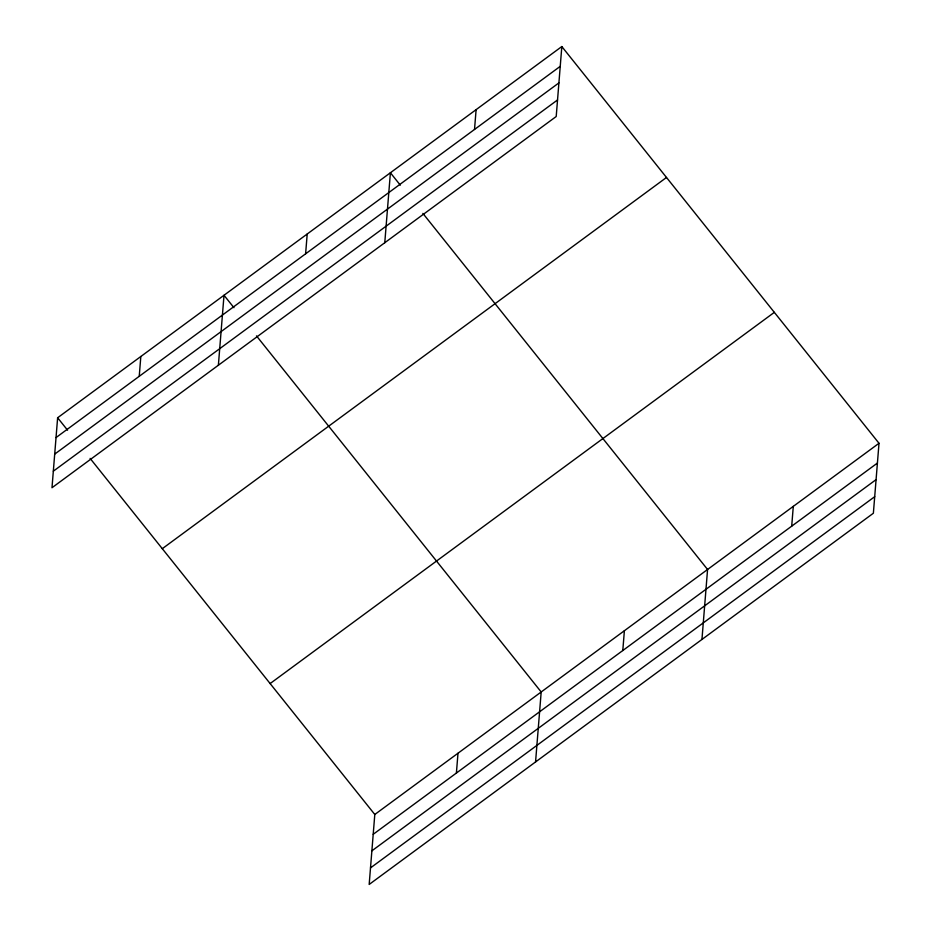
<?xml version="1.0" encoding="UTF-8"?>
<svg xmlns="http://www.w3.org/2000/svg" width="931" height="931" viewBox="0 0 931 931"><rect width="100%" height="100%" fill="white"/><g stroke="black" fill="none" stroke-linecap="round" stroke-linejoin="round"><path stroke-width="1.4" d="M57.629 417.763L51.996 487.728L556.203 116.515L561.824 46.55L57.629 417.763L67.556 430.18M139.231 376.322L140.825 356.515M218.378 365.231L224.01 295.267L233.937 307.684M305.612 253.814L307.207 234.018M384.771 242.735L390.403 172.759L400.318 185.176M90.109 458.389L374.797 814.485L369.176 884.45L873.371 513.237L879.004 443.272L561.824 46.55M474.519 129.456L476.113 109.66M456.399 773.033L457.994 753.237M535.558 761.954L541.19 691.977L256.49 335.893M622.792 650.536L624.387 630.729M701.951 639.446L707.572 569.481L422.883 213.397M791.699 526.178L793.293 506.371M56.035 437.57L560.229 66.357M54.696 454.119L558.903 82.906M53.335 471.179L557.529 99.966M162.297 548.685L666.491 177.472M270.13 683.563L774.336 312.351M374.797 814.485L879.004 443.272M373.215 834.292L877.409 463.068M371.876 850.841L876.083 479.628M370.503 867.901L874.709 496.677"/></g></svg>
